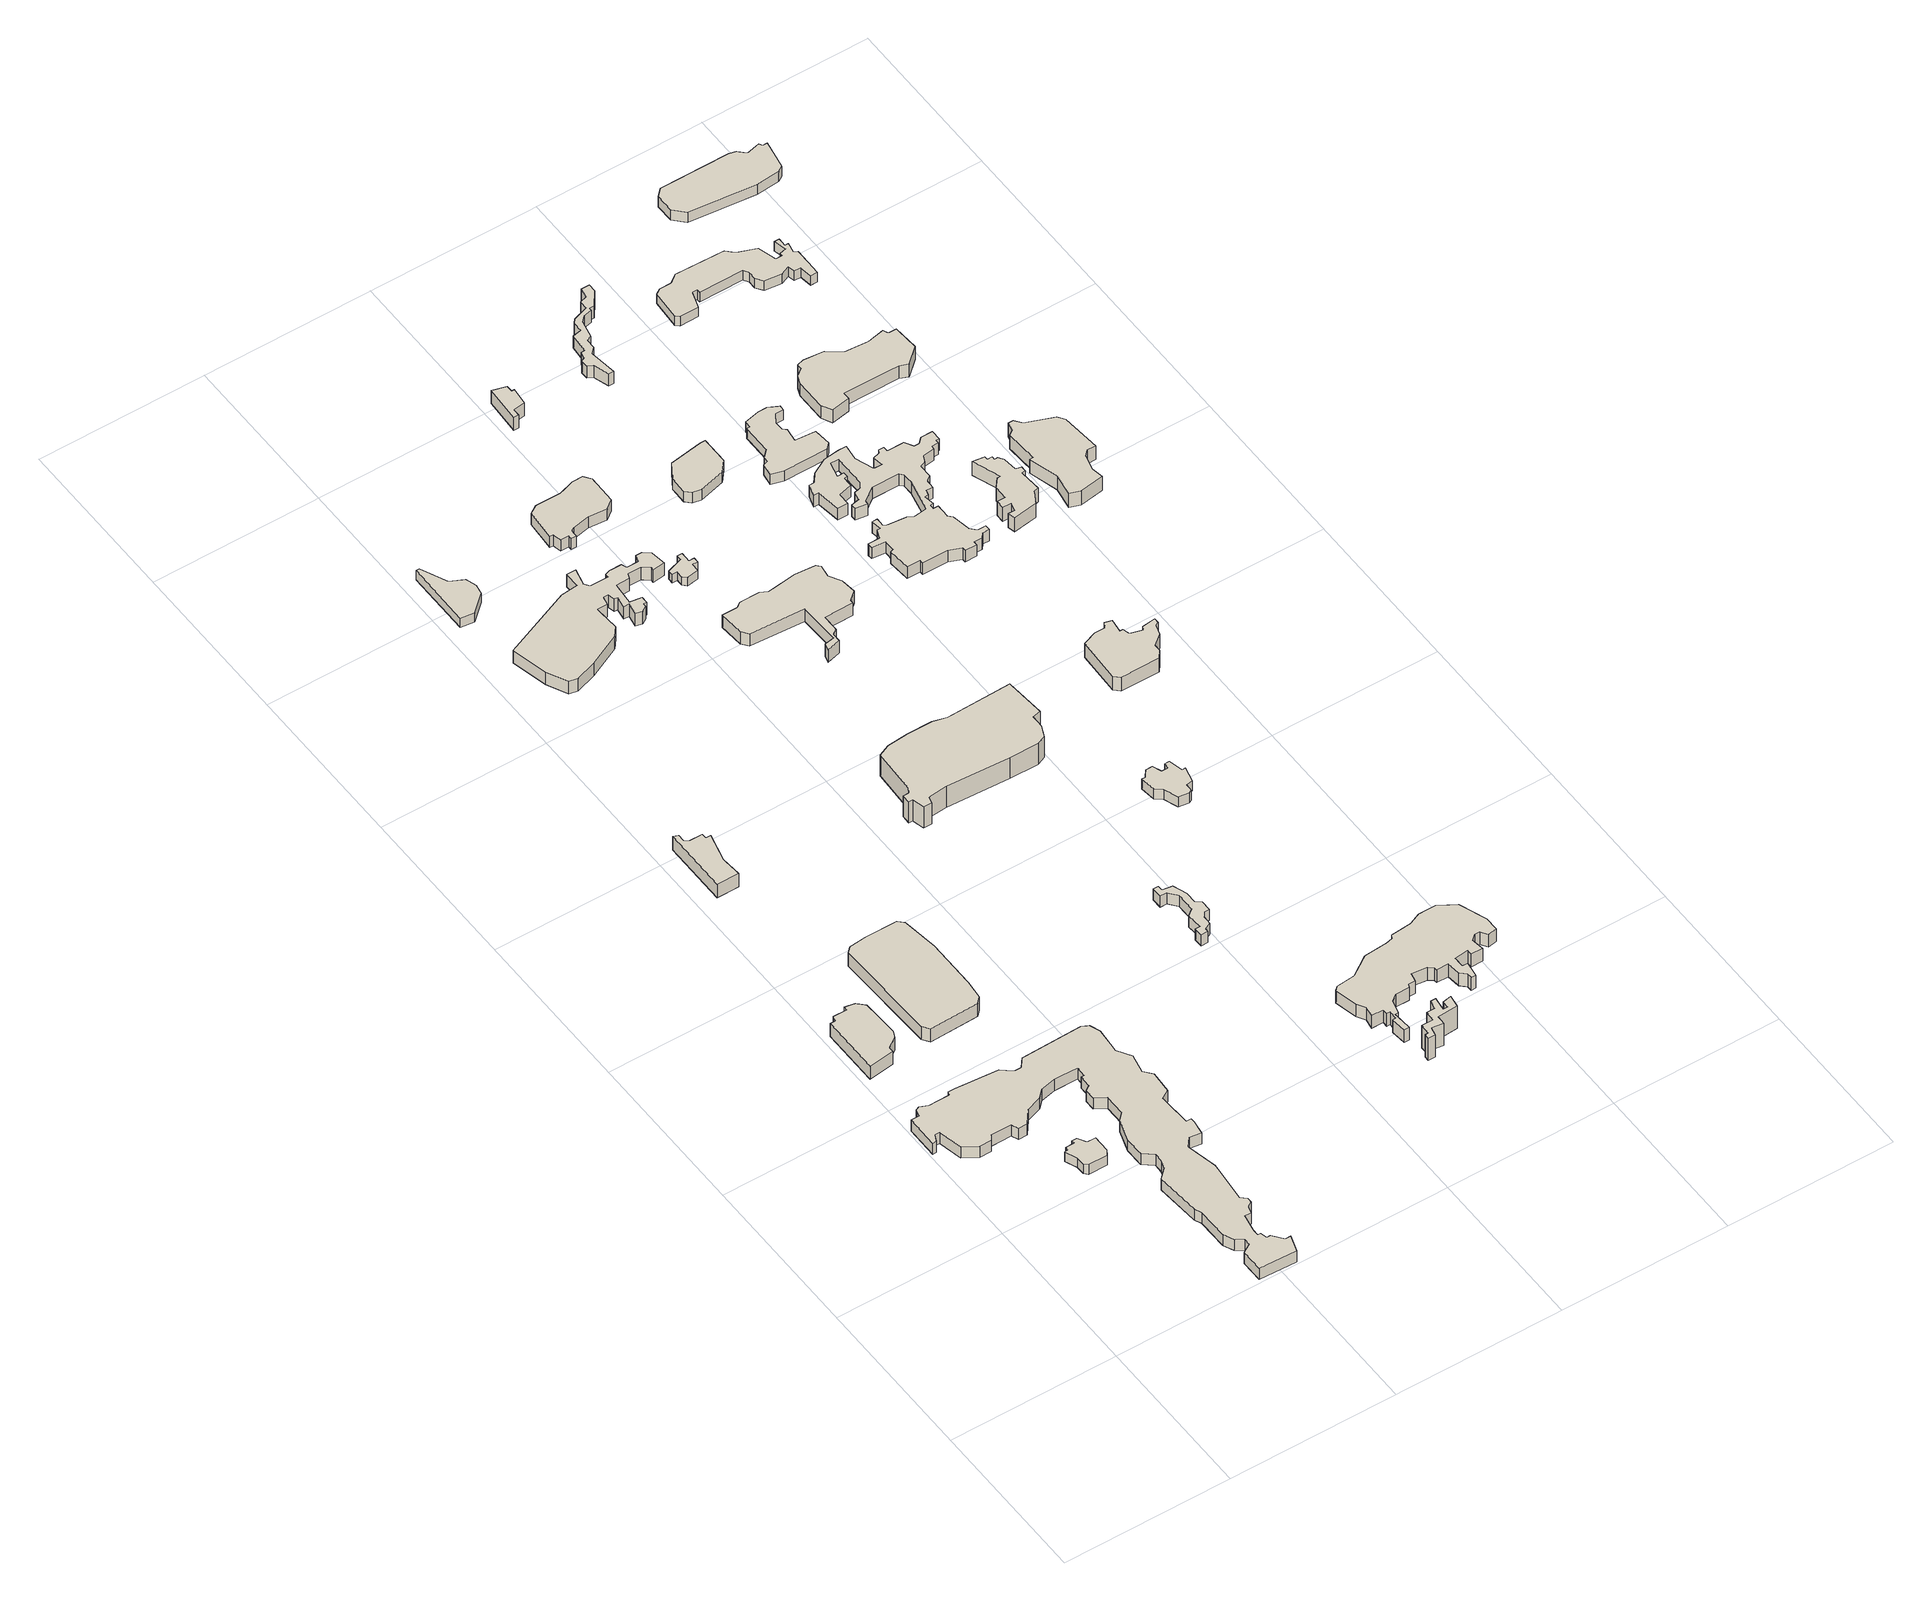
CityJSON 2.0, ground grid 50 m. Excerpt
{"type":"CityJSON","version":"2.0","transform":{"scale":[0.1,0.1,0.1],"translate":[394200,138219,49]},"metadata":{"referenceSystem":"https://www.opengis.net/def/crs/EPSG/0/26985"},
"CityObjects":{
"building1":{"type":"Building","attributes":{"measuredHeight":4.7,"roofElevation":57.8,"groundElevation":53.1,"footprintArea":193.8,"confidence":0.8,"heightSource":"learned pixel-footprint scale","storeysAboveGround":2},"geometry":[{"type":"Solid","lod":"1","boundaries":[[[[0,1,2,3,4,5,6,7,8,9,10,11]],[[12,13,14,15,16,17,18,19,20,21,22,23]],[[11,10,13,12]],[[10,9,14,13]],[[9,8,15,14]],[[8,7,16,15]],[[7,6,17,16]],[[6,5,18,17]],[[5,4,19,18]],[[4,3,20,19]],[[3,2,21,20]],[[2,1,22,21]],[[1,0,23,22]],[[0,11,12,23]]]]}]},
"building2":{"type":"Building","attributes":{"measuredHeight":4.04,"roofElevation":54.37,"groundElevation":50.33,"footprintArea":1720.8,"confidence":0.86,"heightSource":"learned pixel-footprint scale","storeysAboveGround":1},"geometry":[{"type":"Solid","lod":"1","boundaries":[[[[24,25,26,27,28,29,30,31,32,33,34,35,36,37,38,39,40,41,42,43,44,45,46,47,48,49,50,51,52,53,54,55,56,57,58,59,60,61,62,63,64,65,66,67,68,69,70,71,72,73,74,75,76,77,78,79,80,81,82,83,84,85,86,87,88,89,90,91,92,93,94,95,96,97,98,99,100,101,102,103]],[[104,105,106,107,108,109,110,111,112,113,114,115,116,117,118,119,120,121,122,123,124,125,126,127,128,129,130,131,132,133,134,135,136,137,138,139,140,141,142,143,144,145,146,147,148,149,150,151,152,153,154,155,156,157,158,159,160,161,162,163,164,165,166,167,168,169,170,171,172,173,174,175,176,177,178,179,180,181,182,183]],[[103,102,105,104]],[[102,101,106,105]],[[101,100,107,106]],[[100,99,108,107]],[[99,98,109,108]],[[98,97,110,109]],[[97,96,111,110]],[[96,95,112,111]],[[95,94,113,112]],[[94,93,114,113]],[[93,92,115,114]],[[92,91,116,115]],[[91,90,117,116]],[[90,89,118,117]],[[89,88,119,118]],[[88,87,120,119]],[[87,86,121,120]],[[86,85,122,121]],[[85,84,123,122]],[[84,83,124,123]],[[83,82,125,124]],[[82,81,126,125]],[[81,80,127,126]],[[80,79,128,127]],[[79,78,129,128]],[[78,77,130,129]],[[77,76,131,130]],[[76,75,132,131]],[[75,74,133,132]],[[74,73,134,133]],[[73,72,135,134]],[[72,71,136,135]],[[71,70,137,136]],[[70,69,138,137]],[[69,68,139,138]],[[68,67,140,139]],[[67,66,141,140]],[[66,65,142,141]],[[65,64,143,142]],[[64,63,144,143]],[[63,62,145,144]],[[62,61,146,145]],[[61,60,147,146]],[[60,59,148,147]],[[59,58,149,148]],[[58,57,150,149]],[[57,56,151,150]],[[56,55,152,151]],[[55,54,153,152]],[[54,53,154,153]],[[53,52,155,154]],[[52,51,156,155]],[[51,50,157,156]],[[50,49,158,157]],[[49,48,159,158]],[[48,47,160,159]],[[47,46,161,160]],[[46,45,162,161]],[[45,44,163,162]],[[44,43,164,163]],[[43,42,165,164]],[[42,41,166,165]],[[41,40,167,166]],[[40,39,168,167]],[[39,38,169,168]],[[38,37,170,169]],[[37,36,171,170]],[[36,35,172,171]],[[35,34,173,172]],[[34,33,174,173]],[[33,32,175,174]],[[32,31,176,175]],[[31,30,177,176]],[[30,29,178,177]],[[29,28,179,178]],[[28,27,180,179]],[[27,26,181,180]],[[26,25,182,181]],[[25,24,183,182]],[[24,103,104,183]]]]}]},
"building3":{"type":"Building","attributes":{"measuredHeight":3.61,"roofElevation":53.21,"groundElevation":49.6,"footprintArea":59.8,"confidence":0.73,"heightSource":"learned pixel-footprint scale","storeysAboveGround":1},"geometry":[{"type":"Solid","lod":"1","boundaries":[[[[184,185,186,187,188,189,190,191,192,193,194,195,196]],[[197,198,199,200,201,202,203,204,205,206,207,208,209]],[[196,195,198,197]],[[195,194,199,198]],[[194,193,200,199]],[[193,192,201,200]],[[192,191,202,201]],[[191,190,203,202]],[[190,189,204,203]],[[189,188,205,204]],[[188,187,206,205]],[[187,186,207,206]],[[186,185,208,207]],[[185,184,209,208]],[[184,196,197,209]]]]}]},
"building4":{"type":"Building","attributes":{"measuredHeight":4.9,"roofElevation":64.27,"groundElevation":59.37,"footprintArea":112.5,"confidence":0.74,"heightSource":"learned pixel-footprint scale","storeysAboveGround":2},"geometry":[{"type":"Solid","lod":"1","boundaries":[[[[210,211,212,213,214,215,216,217,218,219]],[[220,221,222,223,224,225,226,227,228,229]],[[219,218,221,220]],[[218,217,222,221]],[[217,216,223,222]],[[216,215,224,223]],[[215,214,225,224]],[[214,213,226,225]],[[213,212,227,226]],[[212,211,228,227]],[[211,210,229,228]],[[210,219,220,229]]]]}]},
"building5":{"type":"Building","attributes":{"measuredHeight":4.86,"roofElevation":59.03,"groundElevation":54.17,"footprintArea":609.8,"confidence":0.76,"heightSource":"learned pixel-footprint scale","storeysAboveGround":2},"geometry":[{"type":"Solid","lod":"1","boundaries":[[[[230,231,232,233,234,235,236,237,238,239,240]],[[241,242,243,244,245,246,247,248,249,250,251]],[[240,239,242,241]],[[239,238,243,242]],[[238,237,244,243]],[[237,236,245,244]],[[236,235,246,245]],[[235,234,247,246]],[[234,233,248,247]],[[233,232,249,248]],[[232,231,250,249]],[[231,230,251,250]],[[230,240,241,251]]]]}]},
"building6":{"type":"Building","attributes":{"measuredHeight":3.44,"roofElevation":60.64,"groundElevation":57.2,"footprintArea":117.2,"confidence":0.9,"heightSource":"learned pixel-footprint scale","storeysAboveGround":1},"geometry":[{"type":"Solid","lod":"1","boundaries":[[[[252,253,254,255,256,257,258,259]],[[260,261,262,263,264,265,266,267]],[[259,258,261,260]],[[258,257,262,261]],[[257,256,263,262]],[[256,255,264,263]],[[255,254,265,264]],[[254,253,266,265]],[[253,252,267,266]],[[252,259,260,267]]]]}]},
"building7":{"type":"Building","attributes":{"measuredHeight":4.63,"roofElevation":62.92,"groundElevation":58.29,"footprintArea":600.2,"confidence":0.79,"heightSource":"learned pixel-footprint scale","storeysAboveGround":2},"geometry":[{"type":"Solid","lod":"1","boundaries":[[[[268,269,270,271,272,273,274,275,276,277,278,279,280,281,282,283,284,285,286,287,288,289,290,291,292,293,294,295,296,297,298,299,300,301,302,303,304,305,306,307,308,309,310,311]],[[312,313,314,315,316,317,318,319,320,321,322,323,324,325,326,327,328,329,330,331,332,333,334,335,336,337,338,339,340,341,342,343,344,345,346,347,348,349,350,351,352,353,354,355]],[[311,310,313,312]],[[310,309,314,313]],[[309,308,315,314]],[[308,307,316,315]],[[307,306,317,316]],[[306,305,318,317]],[[305,304,319,318]],[[304,303,320,319]],[[303,302,321,320]],[[302,301,322,321]],[[301,300,323,322]],[[300,299,324,323]],[[299,298,325,324]],[[298,297,326,325]],[[297,296,327,326]],[[296,295,328,327]],[[295,294,329,328]],[[294,293,330,329]],[[293,292,331,330]],[[292,291,332,331]],[[291,290,333,332]],[[290,289,334,333]],[[289,288,335,334]],[[288,287,336,335]],[[287,286,337,336]],[[286,285,338,337]],[[285,284,339,338]],[[284,283,340,339]],[[283,282,341,340]],[[282,281,342,341]],[[281,280,343,342]],[[280,279,344,343]],[[279,278,345,344]],[[278,277,346,345]],[[277,276,347,346]],[[276,275,348,347]],[[275,274,349,348]],[[274,273,350,349]],[[273,272,351,350]],[[272,271,352,351]],[[271,270,353,352]],[[270,269,354,353]],[[269,268,355,354]],[[268,311,312,355]]]]}]},
"building8":{"type":"Building","attributes":{"measuredHeight":4.07,"roofElevation":60.28,"groundElevation":56.21,"footprintArea":56.5,"confidence":0.8,"heightSource":"learned pixel-footprint scale","storeysAboveGround":1},"geometry":[{"type":"Solid","lod":"1","boundaries":[[[[356,357,358,359,360,361,362,363,364,365,366,367,368,369,370,371,372,373,374,375,376]],[[377,378,379,380,381,382,383,384,385,386,387,388,389,390,391,392,393,394,395,396,397]],[[376,375,378,377]],[[375,374,379,378]],[[374,373,380,379]],[[373,372,381,380]],[[372,371,382,381]],[[371,370,383,382]],[[370,369,384,383]],[[369,368,385,384]],[[368,367,386,385]],[[367,366,387,386]],[[366,365,388,387]],[[365,364,389,388]],[[364,363,390,389]],[[363,362,391,390]],[[362,361,392,391]],[[361,360,393,392]],[[360,359,394,393]],[[359,358,395,394]],[[358,357,396,395]],[[357,356,397,396]],[[356,376,377,397]]]]}]},
"building9":{"type":"Building","attributes":{"measuredHeight":7.74,"roofElevation":70.1,"groundElevation":62.36,"footprintArea":802.2,"confidence":0.78,"heightSource":"learned pixel-footprint scale","storeysAboveGround":3},"geometry":[{"type":"Solid","lod":"1","boundaries":[[[[398,399,400,401,402,403,404,405,406,407,408,409,410,411,412,413,414,415,416,417,418]],[[419,420,421,422,423,424,425,426,427,428,429,430,431,432,433,434,435,436,437,438,439]],[[418,417,420,419]],[[417,416,421,420]],[[416,415,422,421]],[[415,414,423,422]],[[414,413,424,423]],[[413,412,425,424]],[[412,411,426,425]],[[411,410,427,426]],[[410,409,428,427]],[[409,408,429,428]],[[408,407,430,429]],[[407,406,431,430]],[[406,405,432,431]],[[405,404,433,432]],[[404,403,434,433]],[[403,402,435,434]],[[402,401,436,435]],[[401,400,437,436]],[[400,399,438,437]],[[399,398,439,438]],[[398,418,419,439]]]]}]},
"building10":{"type":"Building","attributes":{"measuredHeight":4.12,"roofElevation":61.42,"groundElevation":57.3,"footprintArea":226.5,"confidence":0.84,"heightSource":"learned pixel-footprint scale","storeysAboveGround":1},"geometry":[{"type":"Solid","lod":"1","boundaries":[[[[440,441,442,443,444,445,446,447,448,449,450,451,452,453,454,455,456]],[[457,458,459,460,461,462,463,464,465,466,467,468,469,470,471,472,473]],[[456,455,458,457]],[[455,454,459,458]],[[454,453,460,459]],[[453,452,461,460]],[[452,451,462,461]],[[451,450,463,462]],[[450,449,464,463]],[[449,448,465,464]],[[448,447,466,465]],[[447,446,467,466]],[[446,445,468,467]],[[445,444,469,468]],[[444,443,470,469]],[[443,442,471,470]],[[442,441,472,471]],[[441,440,473,472]],[[440,456,457,473]]]]}]},
"building11":{"type":"Building","attributes":{"measuredHeight":3.04,"roofElevation":62.99,"groundElevation":59.95,"footprintArea":31.2,"confidence":0.78,"heightSource":"learned pixel-footprint scale","storeysAboveGround":1},"geometry":[{"type":"Solid","lod":"1","boundaries":[[[[474,475,476,477,478,479,480,481,482,483,484,485,486]],[[487,488,489,490,491,492,493,494,495,496,497,498,499]],[[486,485,488,487]],[[485,484,489,488]],[[484,483,490,489]],[[483,482,491,490]],[[482,481,492,491]],[[481,480,493,492]],[[480,479,494,493]],[[479,478,495,494]],[[478,477,496,495]],[[477,476,497,496]],[[476,475,498,497]],[[475,474,499,498]],[[474,486,487,499]]]]}]},
"building12":{"type":"Building","attributes":{"measuredHeight":4.6,"roofElevation":66.83,"groundElevation":62.23,"footprintArea":377,"confidence":0.77,"heightSource":"learned pixel-footprint scale","storeysAboveGround":2},"geometry":[{"type":"Solid","lod":"1","boundaries":[[[[500,501,502,503,504,505,506,507,508,509,510,511,512,513,514,515,516,517,518,519,520,521,522]],[[523,524,525,526,527,528,529,530,531,532,533,534,535,536,537,538,539,540,541,542,543,544,545]],[[522,521,524,523]],[[521,520,525,524]],[[520,519,526,525]],[[519,518,527,526]],[[518,517,528,527]],[[517,516,529,528]],[[516,515,530,529]],[[515,514,531,530]],[[514,513,532,531]],[[513,512,533,532]],[[512,511,534,533]],[[511,510,535,534]],[[510,509,536,535]],[[509,508,537,536]],[[508,507,538,537]],[[507,506,539,538]],[[506,505,540,539]],[[505,504,541,540]],[[504,503,542,541]],[[503,502,543,542]],[[502,501,544,543]],[[501,500,545,544]],[[500,522,523,545]]]]}]},
"building13":{"type":"Building","attributes":{"measuredHeight":8.29,"roofElevation":58.14,"groundElevation":49.85,"footprintArea":41.5,"confidence":0.63,"heightSource":"learned pixel-footprint scale","storeysAboveGround":3},"geometry":[{"type":"Solid","lod":"1","boundaries":[[[[546,547,548,549,550,551,552,553,554,555,556,557,558,559,560,561,562,563]],[[564,565,566,567,568,569,570,571,572,573,574,575,576,577,578,579,580,581]],[[563,562,565,564]],[[562,561,566,565]],[[561,560,567,566]],[[560,559,568,567]],[[559,558,569,568]],[[558,557,570,569]],[[557,556,571,570]],[[556,555,572,571]],[[555,554,573,572]],[[554,553,574,573]],[[553,552,575,574]],[[552,551,576,575]],[[551,550,577,576]],[[550,549,578,577]],[[549,548,579,578]],[[548,547,580,579]],[[547,546,581,580]],[[546,563,564,581]]]]}]},
"building14":{"type":"Building","attributes":{"measuredHeight":4.76,"roofElevation":56.52,"groundElevation":51.76,"footprintArea":651,"confidence":0.87,"heightSource":"learned pixel-footprint scale","storeysAboveGround":2},"geometry":[{"type":"Solid","lod":"1","boundaries":[[[[582,583,584,585,586,587,588,589,590,591,592,593,594,595,596,597,598,599,600,601,602,603,604,605,606,607,608,609,610,611,612,613,614,615,616,617,618,619,620,621,622,623,624,625,626,627,628,629,630]],[[631,632,633,634,635,636,637,638,639,640,641,642,643,644,645,646,647,648,649,650,651,652,653,654,655,656,657,658,659,660,661,662,663,664,665,666,667,668,669,670,671,672,673,674,675,676,677,678,679]],[[630,629,632,631]],[[629,628,633,632]],[[628,627,634,633]],[[627,626,635,634]],[[626,625,636,635]],[[625,624,637,636]],[[624,623,638,637]],[[623,622,639,638]],[[622,621,640,639]],[[621,620,641,640]],[[620,619,642,641]],[[619,618,643,642]],[[618,617,644,643]],[[617,616,645,644]],[[616,615,646,645]],[[615,614,647,646]],[[614,613,648,647]],[[613,612,649,648]],[[612,611,650,649]],[[611,610,651,650]],[[610,609,652,651]],[[609,608,653,652]],[[608,607,654,653]],[[607,606,655,654]],[[606,605,656,655]],[[605,604,657,656]],[[604,603,658,657]],[[603,602,659,658]],[[602,601,660,659]],[[601,600,661,660]],[[600,599,662,661]],[[599,598,663,662]],[[598,597,664,663]],[[597,596,665,664]],[[596,595,666,665]],[[595,594,667,666]],[[594,593,668,667]],[[593,592,669,668]],[[592,591,670,669]],[[591,590,671,670]],[[590,589,672,671]],[[589,588,673,672]],[[588,587,674,673]],[[587,586,675,674]],[[586,585,676,675]],[[585,584,677,676]],[[584,583,678,677]],[[583,582,679,678]],[[582,630,631,679]]]]}]},
"building15":{"type":"Building","attributes":{"measuredHeight":3.68,"roofElevation":66.22,"groundElevation":62.54,"footprintArea":89.2,"confidence":0.84,"heightSource":"learned pixel-footprint scale","storeysAboveGround":1},"geometry":[{"type":"Solid","lod":"1","boundaries":[[[[680,681,682,683,684,685,686,687,688,689,690,691,692,693,694,695,696]],[[697,698,699,700,701,702,703,704,705,706,707,708,709,710,711,712,713]],[[696,695,698,697]],[[695,694,699,698]],[[694,693,700,699]],[[693,692,701,700]],[[692,691,702,701]],[[691,690,703,702]],[[690,689,704,703]],[[689,688,705,704]],[[688,687,706,705]],[[687,686,707,706]],[[686,685,708,707]],[[685,684,709,708]],[[684,683,710,709]],[[683,682,711,710]],[[682,681,712,711]],[[681,680,713,712]],[[680,696,697,713]]]]}]},
"building16":{"type":"Building","attributes":{"measuredHeight":4.8,"roofElevation":60.81,"groundElevation":56.01,"footprintArea":41.8,"confidence":0.81,"heightSource":"learned pixel-footprint scale","storeysAboveGround":2},"geometry":[{"type":"Solid","lod":"1","boundaries":[[[[714,715,716,717,718,719,720,721]],[[722,723,724,725,726,727,728,729]],[[721,720,723,722]],[[720,719,724,723]],[[719,718,725,724]],[[718,717,726,725]],[[717,716,727,726]],[[716,715,728,727]],[[715,714,729,728]],[[714,721,722,729]]]]}]},
"building17":{"type":"Building","attributes":{"measuredHeight":3.93,"roofElevation":62.33,"groundElevation":58.4,"footprintArea":144.2,"confidence":0.75,"heightSource":"learned pixel-footprint scale","storeysAboveGround":1},"geometry":[{"type":"Solid","lod":"1","boundaries":[[[[730,731,732,733,734,735,736,737,738]],[[739,740,741,742,743,744,745,746,747]],[[738,737,740,739]],[[737,736,741,740]],[[736,735,742,741]],[[735,734,743,742]],[[734,733,744,743]],[[733,732,745,744]],[[732,731,746,745]],[[731,730,747,746]],[[730,738,739,747]]]]}]},
"building18":{"type":"Building","attributes":{"measuredHeight":5.11,"roofElevation":68.27,"groundElevation":63.16,"footprintArea":231.2,"confidence":0.87,"heightSource":"learned pixel-footprint scale","storeysAboveGround":2},"geometry":[{"type":"Solid","lod":"1","boundaries":[[[[748,749,750,751,752,753,754,755,756,757,758,759,760,761,762,763,764,765,766]],[[767,768,769,770,771,772,773,774,775,776,777,778,779,780,781,782,783,784,785]],[[766,765,768,767]],[[765,764,769,768]],[[764,763,770,769]],[[763,762,771,770]],[[762,761,772,771]],[[761,760,773,772]],[[760,759,774,773]],[[759,758,775,774]],[[758,757,776,775]],[[757,756,777,776]],[[756,755,778,777]],[[755,754,779,778]],[[754,753,780,779]],[[753,752,781,780]],[[752,751,782,781]],[[751,750,783,782]],[[750,749,784,783]],[[749,748,785,784]],[[748,766,767,785]]]]}]},
"building19":{"type":"Building","attributes":{"measuredHeight":3.66,"roofElevation":62.98,"groundElevation":59.32,"footprintArea":212.8,"confidence":0.9,"heightSource":"learned pixel-footprint scale","storeysAboveGround":1},"geometry":[{"type":"Solid","lod":"1","boundaries":[[[[786,787,788,789,790,791,792,793,794,795,796,797,798,799,800,801,802,803,804,805,806]],[[807,808,809,810,811,812,813,814,815,816,817,818,819,820,821,822,823,824,825,826,827]],[[806,805,808,807]],[[805,804,809,808]],[[804,803,810,809]],[[803,802,811,810]],[[802,801,812,811]],[[801,800,813,812]],[[800,799,814,813]],[[799,798,815,814]],[[798,797,816,815]],[[797,796,817,816]],[[796,795,818,817]],[[795,794,819,818]],[[794,793,820,819]],[[793,792,821,820]],[[792,791,822,821]],[[791,790,823,822]],[[790,789,824,823]],[[789,788,825,824]],[[788,787,826,825]],[[787,786,827,826]],[[786,806,807,827]]]]}]},
"building20":{"type":"Building","attributes":{"measuredHeight":4.41,"roofElevation":60.23,"groundElevation":55.82,"footprintArea":78.2,"confidence":0.81,"heightSource":"learned pixel-footprint scale","storeysAboveGround":1},"geometry":[{"type":"Solid","lod":"1","boundaries":[[[[828,829,830,831,832,833,834,835,836,837,838,839,840,841,842,843,844,845,846,847,848,849,850,851,852,853,854]],[[855,856,857,858,859,860,861,862,863,864,865,866,867,868,869,870,871,872,873,874,875,876,877,878,879,880,881]],[[854,853,856,855]],[[853,852,857,856]],[[852,851,858,857]],[[851,850,859,858]],[[850,849,860,859]],[[849,848,861,860]],[[848,847,862,861]],[[847,846,863,862]],[[846,845,864,863]],[[845,844,865,864]],[[844,843,866,865]],[[843,842,867,866]],[[842,841,868,867]],[[841,840,869,868]],[[840,839,870,869]],[[839,838,871,870]],[[838,837,872,871]],[[837,836,873,872]],[[836,835,874,873]],[[835,834,875,874]],[[834,833,876,875]],[[833,832,877,876]],[[832,831,878,877]],[[831,830,879,878]],[[830,829,880,879]],[[829,828,881,880]],[[828,854,855,881]]]]}]},
"building21":{"type":"Building","attributes":{"measuredHeight":4.22,"roofElevation":65.7,"groundElevation":61.48,"footprintArea":661,"confidence":0.81,"heightSource":"learned pixel-footprint scale","storeysAboveGround":1},"geometry":[{"type":"Solid","lod":"1","boundaries":[[[[882,883,884,885,886,887,888,889,890,891,892,893,894,895,896,897,898,899,900,901,902,903,904,905,906,907,908,909,910,911,912,913,914,915,916,917,918,919,920,921,922,923,924,925,926,927,928,929,930,931,932,933,934,935,936,937,938,939,940,941,942,943,944,945,946,947,948,949,950,951,952,953,954,955,956,957,958,959,960,961,962,963,964,965,966,967,968,969,970,971,972,973]],[[974,975,976,977,978,979,980,981,982,983,984,985,986,987,988,989,990,991,992,993,994,995,996,997,998,999,1000,1001,1002,1003,1004,1005,1006,1007,1008,1009,1010,1011,1012,1013,1014,1015,1016,1017,1018,1019,1020,1021,1022,1023,1024,1025,1026,1027,1028,1029,1030,1031,1032,1033,1034,1035,1036,1037,1038,1039,1040,1041,1042,1043,1044,1045,1046,1047,1048,1049,1050,1051,1052,1053,1054,1055,1056,1057,1058,1059,1060,1061,1062,1063,1064,1065]],[[973,972,975,974]],[[972,971,976,975]],[[971,970,977,976]],[[970,969,978,977]],[[969,968,979,978]],[[968,967,980,979]],[[967,966,981,980]],[[966,965,982,981]],[[965,964,983,982]],[[964,963,984,983]],[[963,962,985,984]],[[962,961,986,985]],[[961,960,987,986]],[[960,959,988,987]],[[959,958,989,988]],[[958,957,990,989]],[[957,956,991,990]],[[956,955,992,991]],[[955,954,993,992]],[[954,953,994,993]],[[953,952,995,994]],[[952,951,996,995]],[[951,950,997,996]],[[950,949,998,997]],[[949,948,999,998]],[[948,947,1000,999]],[[947,946,1001,1000]],[[946,945,1002,1001]],[[945,944,1003,1002]],[[944,943,1004,1003]],[[943,942,1005,1004]],[[942,941,1006,1005]],[[941,940,1007,1006]],[[940,939,1008,1007]],[[939,938,1009,1008]],[[938,937,1010,1009]],[[937,936,1011,1010]],[[936,935,1012,1011]],[[935,934,1013,1012]],[[934,933,1014,1013]],[[933,932,1015,1014]],[[932,931,1016,1015]],[[931,930,1017,1016]],[[930,929,1018,1017]],[[929,928,1019,1018]],[[928,927,1020,1019]],[[927,926,1021,1020]],[[926,925,1022,1021]],[[925,924,1023,1022]],[[924,923,1024,1023]],[[923,922,1025,1024]],[[922,921,1026,1025]],[[921,920,1027,1026]],[[920,919,1028,1027]],[[919,918,1029,1028]],[[918,917,1030,1029]],[[917,916,1031,1030]],[[916,915,1032,1031]],[[915,914,1033,1032]],[[914,913,1034,1033]],[[913,912,1035,1034]],[[912,911,1036,1035]],[[911,910,1037,1036]],[[910,909,1038,1037]],[[909,908,1039,1038]],[[908,907,1040,1039]],[[907,906,1041,1040]],[[906,905,1042,1041]],[[905,904,1043,1042]],[[904,903,1044,1043]],[[903,902,1045,1044]],[[902,901,1046,1045]],[[901,900,1047,1046]],[[900,899,1048,1047]],[[899,898,1049,1048]],[[898,897,1050,1049]],[[897,896,1051,1050]],[[896,895,1052,1051]],[[895,894,1053,1052]],[[894,893,1054,1053]],[[893,892,1055,1054]],[[892,891,1056,1055]],[[891,890,1057,1056]],[[890,889,1058,1057]],[[889,888,1059,1058]],[[888,887,1060,1059]],[[887,886,1061,1060]],[[886,885,1062,1061]],[[885,884,1063,1062]],[[884,883,1064,1063]],[[883,882,1065,1064]],[[882,973,974,1065]]]]}]},
"building22":{"type":"Building","attributes":{"measuredHeight":5.19,"roofElevation":66.54,"groundElevation":61.35,"footprintArea":143.2,"confidence":0.68,"heightSource":"learned pixel-footprint scale","storeysAboveGround":2},"geometry":[{"type":"Solid","lod":"1","boundaries":[[[[1066,1067,1068,1069,1070,1071,1072,1073,1074,1075,1076,1077,1078,1079,1080,1081,1082,1083,1084,1085,1086,1087,1088,1089]],[[1090,1091,1092,1093,1094,1095,1096,1097,1098,1099,1100,1101,1102,1103,1104,1105,1106,1107,1108,1109,1110,1111,1112,1113]],[[1089,1088,1091,1090]],[[1088,1087,1092,1091]],[[1087,1086,1093,1092]],[[1086,1085,1094,1093]],[[1085,1084,1095,1094]],[[1084,1083,1096,1095]],[[1083,1082,1097,1096]],[[1082,1081,1098,1097]],[[1081,1080,1099,1098]],[[1080,1079,1100,1099]],[[1079,1078,1101,1100]],[[1078,1077,1102,1101]],[[1077,1076,1103,1102]],[[1076,1075,1104,1103]],[[1075,1074,1105,1104]],[[1074,1073,1106,1105]],[[1073,1072,1107,1106]],[[1072,1071,1108,1107]],[[1071,1070,1109,1108]],[[1070,1069,1110,1109]],[[1069,1068,1111,1110]],[[1068,1067,1112,1111]],[[1067,1066,1113,1112]],[[1066,1089,1090,1113]]]]}]},
"building23":{"type":"Building","attributes":{"measuredHeight":4.74,"roofElevation":63.03,"groundElevation":58.29,"footprintArea":395.8,"confidence":0.86,"heightSource":"learned pixel-footprint scale","storeysAboveGround":2},"geometry":[{"type":"Solid","lod":"1","boundaries":[[[[1114,1115,1116,1117,1118,1119,1120,1121,1122,1123,1124,1125,1126,1127,1128,1129,1130,1131]],[[1132,1133,1134,1135,1136,1137,1138,1139,1140,1141,1142,1143,1144,1145,1146,1147,1148,1149]],[[1131,1130,1133,1132]],[[1130,1129,1134,1133]],[[1129,1128,1135,1134]],[[1128,1127,1136,1135]],[[1127,1126,1137,1136]],[[1126,1125,1138,1137]],[[1125,1124,1139,1138]],[[1124,1123,1140,1139]],[[1123,1122,1141,1140]],[[1122,1121,1142,1141]],[[1121,1120,1143,1142]],[[1120,1119,1144,1143]],[[1119,1118,1145,1144]],[[1118,1117,1146,1145]],[[1117,1116,1147,1146]],[[1116,1115,1148,1147]],[[1115,1114,1149,1148]],[[1114,1131,1132,1149]]]]}]},
"building24":{"type":"Building","attributes":{"measuredHeight":3.49,"roofElevation":59.39,"groundElevation":55.9,"footprintArea":342.5,"confidence":0.88,"heightSource":"learned pixel-footprint scale","storeysAboveGround":1},"geometry":[{"type":"Solid","lod":"1","boundaries":[[[[1150,1151,1152,1153,1154,1155,1156,1157,1158,1159,1160,1161,1162,1163,1164,1165,1166,1167,1168,1169,1170,1171,1172,1173,1174,1175,1176,1177,1178,1179,1180,1181,1182]],[[1183,1184,1185,1186,1187,1188,1189,1190,1191,1192,1193,1194,1195,1196,1197,1198,1199,1200,1201,1202,1203,1204,1205,1206,1207,1208,1209,1210,1211,1212,1213,1214,1215]],[[1182,1181,1184,1183]],[[1181,1180,1185,1184]],[[1180,1179,1186,1185]],[[1179,1178,1187,1186]],[[1178,1177,1188,1187]],[[1177,1176,1189,1188]],[[1176,1175,1190,1189]],[[1175,1174,1191,1190]],[[1174,1173,1192,1191]],[[1173,1172,1193,1192]],[[1172,1171,1194,1193]],[[1171,1170,1195,1194]],[[1170,1169,1196,1195]],[[1169,1168,1197,1196]],[[1168,1167,1198,1197]],[[1167,1166,1199,1198]],[[1166,1165,1200,1199]],[[1165,1164,1201,1200]],[[1164,1163,1202,1201]],[[1163,1162,1203,1202]],[[1162,1161,1204,1203]],[[1161,1160,1205,1204]],[[1160,1159,1206,1205]],[[1159,1158,1207,1206]],[[1158,1157,1208,1207]],[[1157,1156,1209,1208]],[[1156,1155,1210,1209]],[[1155,1154,1211,1210]],[[1154,1153,1212,1211]],[[1153,1152,1213,1212]],[[1152,1151,1214,1213]],[[1151,1150,1215,1214]],[[1150,1182,1183,1215]]]]}]},
"building25":{"type":"Building","attributes":{"measuredHeight":5.05,"roofElevation":65.86,"groundElevation":60.81,"footprintArea":323.2,"confidence":0.82,"heightSource":"learned pixel-footprint scale","storeysAboveGround":2},"geometry":[{"type":"Solid","lod":"1","boundaries":[[[[1216,1217,1218,1219,1220,1221,1222,1223,1224,1225,1226,1227,1228,1229,1230,1231,1232]],[[1233,1234,1235,1236,1237,1238,1239,1240,1241,1242,1243,1244,1245,1246,1247,1248,1249]],[[1232,1231,1234,1233]],[[1231,1230,1235,1234]],[[1230,1229,1236,1235]],[[1229,1228,1237,1236]],[[1228,1227,1238,1237]],[[1227,1226,1239,1238]],[[1226,1225,1240,1239]],[[1225,1224,1241,1240]],[[1224,1223,1242,1241]],[[1223,1222,1243,1242]],[[1222,1221,1244,1243]],[[1221,1220,1245,1244]],[[1220,1219,1246,1245]],[[1219,1218,1247,1246]],[[1218,1217,1248,1247]],[[1217,1216,1249,1248]],[[1216,1232,1233,1249]]]]}]},
"building26":{"type":"Building","attributes":{"measuredHeight":3.72,"roofElevation":57.13,"groundElevation":53.41,"footprintArea":341.5,"confidence":0.82,"heightSource":"learned pixel-footprint scale","storeysAboveGround":1},"geometry":[{"type":"Solid","lod":"1","boundaries":[[[[1250,1251,1252,1253,1254,1255,1256,1257,1258,1259,1260,1261,1262]],[[1263,1264,1265,1266,1267,1268,1269,1270,1271,1272,1273,1274,1275]],[[1262,1261,1264,1263]],[[1261,1260,1265,1264]],[[1260,1259,1266,1265]],[[1259,1258,1267,1266]],[[1258,1257,1268,1267]],[[1257,1256,1269,1268]],[[1256,1255,1270,1269]],[[1255,1254,1271,1270]],[[1254,1253,1272,1271]],[[1253,1252,1273,1272]],[[1252,1251,1274,1273]],[[1251,1250,1275,1274]],[[1250,1262,1263,1275]]]]}]}
},
"vertices":[
[95,1282,41],[115,1262,41],[120,1152,41],[110,1132,41],[80,1112,41],[80,1097,41],[5,1087,41],[5,1262,41],[20,1262,41],[25,1277,41],[65,1277,41],[65,1288,41],[65,1288,88],[65,1277,88],[25,1277,88],[20,1262,88],[5,1262,88],[5,1087,88],[80,1097,88],[80,1112,88],[110,1132,88],[120,1152,88],[115,1262,88],[95,1282,88],
[70,922,13],[130,922,13],[135,932,13],[155,932,13],[280,922,13],[310,897,13],[330,897,13],[350,922,13],[530,927,13],[550,917,13],[561,887,13],[556,812,13],[581,772,13],[570,717,13],[590,692,13],[586,627,13],[561,612,13],[566,516,13],[581,516,13],[581,502,13],[575,462,13],[541,467,13],[521,442,13],[541,352,13],[530,231,13],[545,216,13],[545,201,13],[530,191,13],[525,171,13],[505,171,13],[496,121,13],[496,101,13],[505,101,13],[510,81,13],[521,81,13],[545,51,13],[561,51,13],[545,1,13],[435,6,13],[435,71,13],[460,86,13],[460,106,13],[440,121,13],[425,151,13],[425,242,13],[415,262,13],[405,392,13],[431,417,13],[440,442,13],[440,467,13],[411,491,13],[411,547,13],[431,612,13],[451,632,13],[451,692,13],[420,712,13],[420,742,13],[435,752,13],[435,787,13],[445,787,13],[445,817,13],[375,817,13],[330,807,13],[310,787,13],[265,772,13],[235,732,13],[210,732,13],[200,752,13],[140,752,13],[130,737,13],[95,737,13],[55,762,13],[40,832,13],[25,832,13],[15,812,13],[5,812,13],[5,907,13],[30,907,13],[35,927,13],[45,932,13],[45,932,54],[35,927,54],[30,907,54],[5,907,54],[5,812,54],[15,812,54],[25,832,54],[40,832,54],[55,762,54],[95,737,54],[130,737,54],[140,752,54],[200,752,54],[210,732,54],[235,732,54],[265,772,54],[310,787,54],[330,807,54],[375,817,54],[445,817,54],[445,787,54],[435,787,54],[435,752,54],[420,742,54],[420,712,54],[451,692,54],[451,632,54],[431,612,54],[411,547,54],[411,491,54],[440,467,54],[440,442,54],[431,417,54],[405,392,54],[415,262,54],[425,242,54],[425,151,54],[440,121,54],[460,106,54],[460,86,54],[435,71,54],[435,6,54],[545,1,54],[561,51,54],[545,51,54],[521,81,54],[510,81,54],[505,101,54],[496,101,54],[496,121,54],[505,171,54],[525,171,54],[530,191,54],[545,201,54],[545,216,54],[530,231,54],[541,352,54],[521,442,54],[541,467,54],[575,462,54],[581,502,54],[581,516,54],[566,516,54],[561,612,54],[586,627,54],[590,692,54],[570,717,54],[581,772,54],[556,812,54],[561,887,54],[550,917,54],[530,927,54],[350,922,54],[330,897,54],[310,897,54],[280,922,54],[155,932,54],[135,932,54],[130,922,54],[70,922,54],
[315,632,6],[330,607,6],[355,607,6],[355,557,6],[345,542,6],[290,542,6],[280,552,6],[280,577,6],[265,612,6],[275,612,6],[275,622,6],[301,622,6],[301,632,6],[301,632,42],[301,622,42],[275,622,42],[275,612,42],[265,612,42],[280,577,42],[280,552,42],[290,542,42],[345,542,42],[355,557,42],[355,607,42],[330,607,42],[315,632,42],
[20,1948,104],[20,1928,104],[30,1918,104],[70,1918,104],[70,1903,104],[85,1903,104],[65,1818,104],[70,1758,104],[5,1758,104],[5,1953,104],[5,1953,153],[5,1758,153],[70,1758,153],[65,1818,153],[85,1903,153],[70,1903,153],[70,1918,153],[30,1918,153],[20,1928,153],[20,1948,153],
[330,1443,52],[345,1427,52],[360,1322,52],[360,1172,52],[355,1117,52],[340,1102,52],[195,1097,52],[180,1117,52],[170,1423,52],[185,1438,52],[235,1443,52],[235,1443,100],[185,1438,100],[170,1423,100],[180,1117,100],[195,1097,100],[340,1102,100],[355,1117,100],[360,1172,100],[360,1322,100],[345,1427,100],[330,1443,100],
[15,3079,82],[50,3004,82],[90,2984,82],[100,2954,82],[95,2924,82],[45,2879,82],[5,2884,82],[5,3079,82],[5,3079,116],[5,2884,116],[45,2879,116],[95,2924,116],[100,2954,116],[90,2984,116],[50,3004,116],[15,3079,116],
[321,2839,93],[310,2789,93],[321,2774,93],[375,2774,93],[375,2784,93],[390,2789,93],[425,2789,93],[431,2774,93],[465,2774,93],[471,2794,93],[490,2794,93],[510,2779,93],[516,2734,93],[480,2729,93],[480,2739,93],[460,2754,93],[420,2754,93],[415,2739,93],[375,2739,93],[370,2674,93],[405,2669,93],[405,2649,93],[395,2649,93],[395,2639,93],[380,2629,93],[360,2634,93],[366,2669,93],[350,2669,93],[355,2704,93],[345,2704,93],[340,2724,93],[325,2724,93],[321,2699,93],[290,2699,93],[295,2624,93],[275,2599,93],[180,2554,93],[120,2534,93],[95,2539,93],[65,2599,93],[40,2704,93],[245,2789,93],[295,2794,93],[295,2839,93],[295,2839,139],[295,2794,139],[245,2789,139],[40,2704,139],[65,2599,139],[95,2539,139],[120,2534,139],[180,2554,139],[275,2599,139],[295,2624,139],[290,2699,139],[321,2699,139],[325,2724,139],[340,2724,139],[345,2704,139],[355,2704,139],[350,2669,139],[366,2669,139],[360,2634,139],[380,2629,139],[395,2639,139],[395,2649,139],[405,2649,139],[405,2669,139],[370,2674,139],[375,2739,139],[415,2739,139],[420,2754,139],[460,2754,139],[480,2739,139],[480,2729,139],[516,2734,139],[510,2779,139],[490,2794,139],[471,2794,139],[465,2774,139],[431,2774,139],[425,2789,139],[390,2789,139],[375,2784,139],[375,2774,139],[321,2774,139],[310,2789,139],[321,2839,139],
[926,1162,72],[926,1147,72],[956,1142,72],[971,1102,72],[971,1067,72],[986,1057,72],[986,1027,72],[971,1027,72],[961,1012,72],[961,987,72],[941,977,72],[941,967,72],[921,967,72],[921,992,72],[936,992,72],[931,1037,72],[951,1052,72],[951,1107,72],[931,1132,72],[911,1132,72],[911,1162,72],[911,1162,113],[911,1132,113],[931,1132,113],[951,1107,113],[951,1052,113],[931,1037,113],[936,992,113],[921,992,113],[921,967,113],[941,967,113],[941,977,113],[961,987,113],[961,1012,113],[971,1027,113],[986,1027,113],[986,1057,113],[971,1067,113],[971,1102,113],[956,1142,113],[926,1147,113],[926,1162,113],
[725,1863,134],[766,1853,134],[956,1858,134],[966,1738,134],[941,1733,134],[941,1698,134],[926,1663,134],[901,1653,134],[816,1653,134],[631,1663,134],[575,1658,134],[570,1638,134],[545,1638,134],[536,1673,134],[525,1673,134],[525,1698,134],[541,1698,134],[550,1713,134],[556,1843,134],[590,1858,134],[651,1863,134],[651,1863,211],[590,1858,211],[556,1843,211],[550,1713,211],[541,1698,211],[525,1698,211],[525,1673,211],[536,1673,211],[545,1638,211],[570,1638,211],[575,1658,211],[631,1663,211],[816,1653,211],[901,1653,211],[926,1663,211],[941,1698,211],[941,1733,211],[966,1738,211],[956,1858,211],[766,1853,211],[725,1863,211],
[521,3099,83],[536,3079,83],[536,2994,83],[510,2974,83],[456,2979,83],[405,2969,83],[395,2964,83],[395,2944,83],[380,2944,83],[380,2954,83],[355,2954,83],[350,2979,83],[340,2979,83],[345,3069,83],[370,3084,83],[445,3084,83],[490,3099,83],[490,3099,124],[445,3084,124],[370,3084,124],[345,3069,124],[340,2979,124],[350,2979,124],[355,2954,124],[380,2954,124],[380,2944,124],[395,2944,124],[395,2964,124],[405,2969,124],[456,2979,124],[510,2974,124],[536,2994,124],[536,3079,124],[521,3099,124],
[570,2734,110],[570,2704,110],[586,2704,110],[586,2689,110],[570,2689,110],[570,2664,110],[536,2659,110],[525,2669,110],[525,2689,110],[510,2689,110],[510,2704,110],[556,2719,110],[556,2734,110],[556,2734,140],[556,2719,140],[510,2704,140],[510,2689,140],[525,2689,140],[525,2669,140],[536,2659,140],[570,2664,140],[570,2689,140],[586,2689,140],[586,2704,140],[570,2704,140],[570,2734,140],
[635,2489,132],[656,2478,132],[741,2489,132],[801,2484,132],[811,2473,132],[806,2439,132],[826,2404,132],[831,2359,132],[806,2338,132],[806,2328,132],[721,2328,132],[721,2278,132],[706,2269,132],[706,2243,132],[666,2233,132],[671,2253,132],[701,2258,132],[696,2379,132],[536,2388,132],[521,2408,132],[516,2478,132],[561,2478,132],[575,2489,132],[575,2489,178],[561,2478,178],[516,2478,178],[521,2408,178],[536,2388,178],[696,2379,178],[701,2258,178],[671,2253,178],[666,2233,178],[706,2243,178],[706,2269,178],[721,2278,178],[721,2328,178],[806,2328,178],[806,2338,178],[831,2359,178],[826,2404,178],[806,2439,178],[811,2473,178],[801,2484,178],[741,2489,178],[656,2478,178],[635,2489,178],
[1291,477,9],[1286,437,9],[1301,437,9],[1301,457,9],[1326,462,9],[1321,426,9],[1261,422,9],[1261,397,9],[1226,402,9],[1221,377,9],[1201,377,9],[1201,392,9],[1211,392,9],[1211,422,9],[1246,422,9],[1246,451,9],[1271,451,9],[1276,477,9],[1276,477,91],[1271,451,91],[1246,451,91],[1246,422,91],[1211,422,91],[1211,392,91],[1201,392,91],[1201,377,91],[1221,377,91],[1226,402,91],[1261,397,91],[1261,422,91],[1321,426,91],[1326,462,91],[1301,457,91],[1301,437,91],[1286,437,91],[1291,477,91],
[1477,747,28],[1526,717,28],[1556,637,28],[1556,597,28],[1531,592,28],[1517,612,28],[1502,612,28],[1486,597,28],[1491,562,28],[1457,562,28],[1457,577,28],[1416,572,28],[1416,542,28],[1432,542,28],[1426,497,28],[1412,497,28],[1412,512,28],[1396,527,28],[1391,567,28],[1356,567,28],[1356,577,28],[1341,587,28],[1296,592,28],[1291,567,28],[1271,567,28],[1266,557,28],[1226,557,28],[1206,542,28],[1196,502,28],[1186,502,28],[1191,446,28],[1176,446,28],[1171,491,28],[1181,491,28],[1181,516,28],[1171,516,28],[1171,532,28],[1136,532,28],[1141,562,28],[1126,587,28],[1111,652,28],[1121,662,28],[1176,667,28],[1236,707,28],[1306,712,28],[1326,717,28],[1331,727,28],[1391,732,28],[1426,747,28],[1426,747,75],[1391,732,75],[1331,727,75],[1326,717,75],[1306,712,75],[1236,707,75],[1176,667,75],[1121,662,75],[1111,652,75],[1126,587,75],[1141,562,75],[1136,532,75],[1171,532,75],[1171,516,75],[1181,516,75],[1181,491,75],[1171,491,75],[1176,446,75],[1191,446,75],[1186,502,75],[1196,502,75],[1206,542,75],[1226,557,75],[1266,557,75],[1271,567,75],[1291,567,75],[1296,592,75],[1341,587,75],[1356,577,75],[1356,567,75],[1391,567,75],[1396,527,75],[1412,512,75],[1412,497,75],[1426,497,75],[1432,542,75],[1416,542,75],[1416,572,75],[1457,577,75],[1457,562,75],[1491,562,75],[1486,597,75],[1502,612,75],[1517,612,75],[1531,592,75],[1556,597,75],[1556,637,75],[1526,717,75],[1477,747,75],
[1111,1458,135],[1121,1432,135],[1141,1432,135],[1141,1448,135],[1156,1448,135],[1166,1407,135],[1176,1407,135],[1166,1362,135],[1146,1358,135],[1146,1337,135],[1136,1333,135],[1106,1337,135],[1091,1378,135],[1071,1393,135],[1066,1438,135],[1076,1438,135],[1091,1458,135],[1091,1458,172],[1076,1438,172],[1066,1438,172],[1071,1393,172],[1091,1378,172],[1106,1337,172],[1136,1333,172],[1146,1337,172],[1146,1358,172],[1166,1362,172],[1176,1407,172],[1166,1407,172],[1156,1448,172],[1141,1448,172],[1141,1432,172],[1121,1432,172],[1111,1458,172],
[541,3459,70],[541,3440,70],[550,3440,70],[545,3389,70],[510,3385,70],[510,3364,70],[496,3364,70],[501,3470,70],[501,3470,118],[496,3364,118],[510,3364,118],[510,3385,118],[545,3389,118],[550,3440,118],[541,3440,118],[541,3459,118],
[836,3019,94],[836,2939,94],[811,2909,94],[736,2889,94],[711,2894,94],[696,2909,94],[696,2959,94],[725,3004,94],[821,3019,94],[821,3019,133],[725,3004,133],[696,2959,133],[696,2909,133],[711,2894,133],[736,2889,133],[811,2909,133],[836,2939,133],[836,3019,133],
[1296,1903,142],[1291,1863,142],[1301,1863,142],[1306,1843,142],[1341,1833,142],[1347,1843,142],[1386,1848,142],[1386,1833,142],[1376,1828,142],[1367,1798,142],[1336,1773,142],[1336,1753,142],[1321,1733,142],[1206,1733,142],[1191,1748,142],[1196,1878,142],[1236,1893,142],[1266,1893,142],[1276,1908,142],[1276,1908,193],[1266,1893,193],[1236,1893,193],[1196,1878,193],[1191,1748,193],[1206,1733,193],[1321,1733,193],[1336,1753,193],[1336,1773,193],[1367,1798,193],[1376,1828,193],[1386,1833,193],[1386,1848,193],[1347,1843,193],[1341,1833,193],[1306,1843,193],[1301,1863,193],[1291,1863,193],[1296,1903,193],
[1021,3019,103],[1051,3004,103],[1051,2989,103],[1026,2989,103],[1011,2964,103],[1011,2939,103],[1021,2929,103],[1016,2889,103],[1076,2884,103],[1081,2834,103],[1066,2819,103],[936,2819,103],[901,2829,103],[906,2864,103],[921,2869,103],[921,2884,103],[941,2904,103],[941,2989,103],[951,2989,103],[951,3009,103],[996,3019,103],[996,3019,140],[951,3009,140],[951,2989,140],[941,2989,140],[941,2904,140],[921,2884,140],[921,2869,140],[906,2864,140],[901,2829,140],[936,2819,140],[1066,2819,140],[1081,2834,140],[1076,2884,140],[1016,2889,140],[1021,2929,140],[1011,2939,140],[1011,2964,140],[1026,2989,140],[1051,2989,140],[1051,3004,140],[1021,3019,140],
[906,3629,68],[906,3605,68],[876,3564,68],[861,3564,68],[861,3555,68],[836,3550,68],[821,3535,68],[811,3485,68],[796,3479,68],[796,3450,68],[781,3434,68],[791,3355,68],[776,3355,68],[761,3400,68],[746,3409,68],[746,3429,68],[756,3434,68],[761,3454,68],[771,3454,68],[776,3510,68],[801,3515,68],[801,3544,68],[811,3555,68],[856,3570,68],[856,3595,68],[876,3600,68],[881,3629,68],[881,3629,112],[876,3600,112],[856,3595,112],[856,3570,112],[811,3555,112],[801,3544,112],[801,3515,112],[776,3510,112],[771,3454,112],[761,3454,112],[756,3434,112],[746,3429,112],[746,3409,112],[761,3400,112],[776,3355,112],[791,3355,112],[781,3434,112],[796,3450,112],[796,3479,112],[811,3485,112],[821,3535,112],[836,3550,112],[861,3555,112],[861,3564,112],[876,3564,112],[906,3605,112],[906,3629,112],
[1096,2779,125],[1091,2734,125],[1111,2679,125],[1136,2679,125],[1131,2709,125],[1151,2714,125],[1156,2724,125],[1171,2724,125],[1171,2709,125],[1221,2709,125],[1236,2684,125],[1251,2684,125],[1266,2699,125],[1301,2699,125],[1301,2669,125],[1291,2669,125],[1291,2659,125],[1271,2659,125],[1271,2649,125],[1236,2644,125],[1226,2624,125],[1211,2619,125],[1211,2579,125],[1196,2569,125],[1196,2544,125],[1176,2544,125],[1171,2529,125],[1161,2529,125],[1166,2498,125],[1156,2498,125],[1156,2484,125],[1171,2484,125],[1171,2444,125],[1181,2433,125],[1191,2379,125],[1206,2363,125],[1231,2363,125],[1231,2348,125],[1211,2348,125],[1201,2334,125],[1176,2334,125],[1176,2323,125],[1141,2323,125],[1141,2334,125],[1106,2348,125],[1031,2348,125],[1031,2359,125],[991,2359,125],[986,2424,125],[996,2428,125],[996,2459,125],[956,2464,125],[956,2478,125],[991,2478,125],[1001,2504,125],[1011,2504,125],[1006,2534,125],[1021,2534,125],[1021,2509,125],[1031,2504,125],[1086,2498,125],[1101,2489,125],[1141,2494,125],[1161,2589,125],[1161,2619,125],[1151,2629,125],[1071,2629,125],[1031,2599,125],[1031,2589,125],[996,2594,125],[996,2609,125],[1021,2614,125],[1026,2639,125],[1046,2644,125],[1056,2659,125],[1056,2754,125],[1031,2754,125],[1021,2709,125],[1041,2709,125],[1041,2694,125],[1031,2694,125],[1031,2664,125],[991,2654,125],[991,2619,125],[961,2619,125],[951,2689,125],[936,2689,125],[946,2724,125],[961,2724,125],[981,2749,125],[1026,2774,125],[1071,2779,125],[1071,2779,167],[1026,2774,167],[981,2749,167],[961,2724,167],[946,2724,167],[936,2689,167],[951,2689,167],[961,2619,167],[991,2619,167],[991,2654,167],[1031,2664,167],[1031,2694,167],[1041,2694,167],[1041,2709,167],[1021,2709,167],[1031,2754,167],[1056,2754,167],[1056,2659,167],[1046,2644,167],[1026,2639,167],[1021,2614,167],[996,2609,167],[996,2594,167],[1031,2589,167],[1031,2599,167],[1071,2629,167],[1151,2629,167],[1161,2619,167],[1161,2589,167],[1141,2494,167],[1101,2489,167],[1086,2498,167],[1031,2504,167],[1021,2509,167],[1021,2534,167],[1006,2534,167],[1011,2504,167],[1001,2504,167],[991,2478,167],[956,2478,167],[956,2464,167],[996,2459,167],[996,2428,167],[986,2424,167],[991,2359,167],[1031,2359,167],[1031,2348,167],[1106,2348,167],[1141,2334,167],[1141,2323,167],[1176,2323,167],[1176,2334,167],[1201,2334,167],[1211,2348,167],[1231,2348,167],[1231,2363,167],[1206,2363,167],[1191,2379,167],[1181,2433,167],[1171,2444,167],[1171,2484,167],[1156,2484,167],[1156,2498,167],[1166,2498,167],[1161,2529,167],[1171,2529,167],[1176,2544,167],[1196,2544,167],[1196,2569,167],[1211,2579,167],[1211,2619,167],[1226,2624,167],[1236,2644,167],[1271,2649,167],[1271,2659,167],[1291,2659,167],[1291,2669,167],[1301,2669,167],[1301,2699,167],[1266,2699,167],[1251,2684,167],[1236,2684,167],[1221,2709,167],[1171,2709,167],[1171,2724,167],[1156,2724,167],[1151,2714,167],[1131,2709,167],[1136,2679,167],[1111,2679,167],[1091,2734,167],[1096,2779,167],
[1356,2549,124],[1356,2539,124],[1371,2539,124],[1371,2529,124],[1381,2529,124],[1391,2514,124],[1396,2473,124],[1412,2469,124],[1412,2453,124],[1401,2453,124],[1406,2388,124],[1391,2383,124],[1371,2348,124],[1301,2338,124],[1296,2359,124],[1316,2359,124],[1321,2383,124],[1296,2383,124],[1296,2408,124],[1321,2408,124],[1321,2449,124],[1341,2473,124],[1351,2473,124],[1321,2554,124],[1321,2554,175],[1351,2473,175],[1341,2473,175],[1321,2449,175],[1321,2408,175],[1296,2408,175],[1296,2383,175],[1321,2383,175],[1316,2359,175],[1296,2359,175],[1301,2338,175],[1371,2348,175],[1391,2383,175],[1406,2388,175],[1401,2453,175],[1412,2453,175],[1412,2469,175],[1396,2473,175],[1391,2514,175],[1381,2529,175],[1371,2529,175],[1371,2539,175],[1356,2539,175],[1356,2549,175],
[1246,3094,93],[1286,3064,93],[1356,3059,93],[1406,3069,93],[1412,3054,93],[1436,3054,93],[1441,2979,93],[1396,2939,93],[1371,2949,93],[1206,2949,93],[1206,2929,93],[1151,2919,93],[1136,2949,93],[1136,3039,93],[1146,3064,93],[1166,3079,93],[1166,3094,93],[1186,3099,93],[1186,3099,140],[1166,3094,140],[1166,3079,140],[1146,3064,140],[1136,3039,140],[1136,2949,140],[1151,2919,140],[1206,2929,140],[1206,2949,140],[1371,2949,140],[1396,2939,140],[1441,2979,140],[1436,3054,140],[1412,3054,140],[1406,3069,140],[1356,3059,140],[1286,3064,140],[1246,3094,140],
[1251,3540,69],[1271,3519,69],[1326,3499,69],[1341,3445,69],[1361,3445,69],[1361,3454,69],[1381,3459,69],[1371,3495,69],[1386,3495,69],[1386,3470,69],[1396,3470,69],[1391,3440,69],[1401,3434,69],[1401,3349,69],[1381,3349,69],[1376,3385,69],[1356,3385,69],[1351,3405,69],[1326,3394,69],[1276,3400,69],[1261,3420,69],[1261,3445,69],[1251,3459,69],[1121,3459,69],[1121,3470,69],[1106,3470,69],[1091,3420,69],[1036,3420,69],[1026,3429,69],[1031,3515,69],[1046,3525,69],[1081,3525,69],[1106,3544,69],[1106,3544,104],[1081,3525,104],[1046,3525,104],[1031,3515,104],[1026,3429,104],[1036,3420,104],[1091,3420,104],[1106,3470,104],[1121,3470,104],[1121,3459,104],[1251,3459,104],[1261,3445,104],[1261,3420,104],[1276,3400,104],[1326,3394,104],[1351,3405,104],[1356,3385,104],[1376,3385,104],[1381,3349,104],[1401,3349,104],[1401,3434,104],[1391,3440,104],[1396,3470,104],[1386,3470,104],[1386,3495,104],[1371,3495,104],[1381,3459,104],[1361,3454,104],[1361,3445,104],[1341,3445,104],[1326,3499,104],[1271,3519,104],[1251,3540,104],
[1486,2614,118],[1502,2594,118],[1582,2563,118],[1596,2544,118],[1607,2428,118],[1582,2428,118],[1567,2413,118],[1556,2368,118],[1562,2334,118],[1491,2323,118],[1461,2334,118],[1471,2399,118],[1446,2484,118],[1457,2484,118],[1452,2579,118],[1466,2589,118],[1471,2614,118],[1471,2614,169],[1466,2589,169],[1452,2579,169],[1457,2484,169],[1446,2484,169],[1471,2399,169],[1461,2334,169],[1491,2323,169],[1562,2334,169],[1556,2368,169],[1567,2413,169],[1582,2428,169],[1607,2428,169],[1596,2544,169],[1582,2563,169],[1502,2594,169],[1486,2614,169],
[1457,3820,44],[1477,3815,44],[1497,3795,44],[1537,3805,44],[1542,3795,44],[1556,3795,44],[1542,3710,44],[1526,3700,44],[1457,3695,44],[1261,3715,44],[1231,3745,44],[1231,3800,44],[1251,3820,44],[1251,3820,81],[1231,3800,81],[1231,3745,81],[1261,3715,81],[1457,3695,81],[1526,3700,81],[1542,3710,81],[1556,3795,81],[1542,3795,81],[1537,3805,81],[1497,3795,81],[1477,3815,81],[1457,3820,81]
]}
